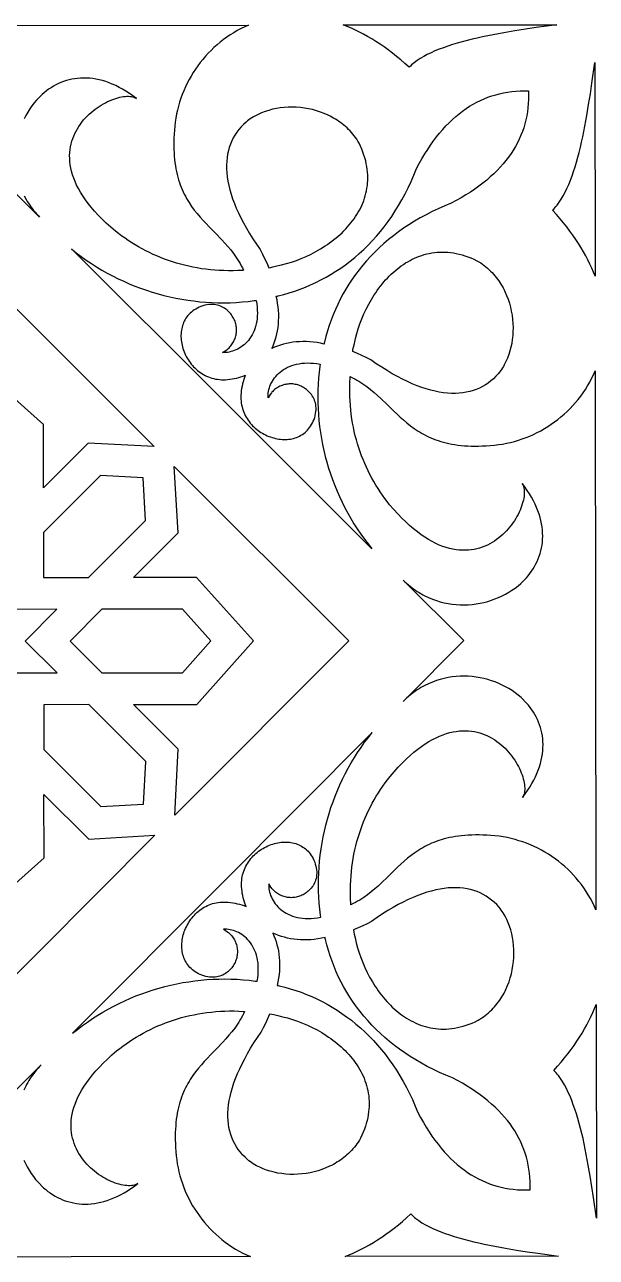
# Model space of a CAD drawing. Extents: x -117 to 117, y -119 to 115.
# Drawn here: x 8.8 to 117.4, y -118.6 to 115.3 of the extents above; entities that cross this region are included whole.
import ezdxf

# ---------------------------------------------------------------- set-up
doc = ezdxf.new("R2010")
doc.units = 0
doc.header["$MEASUREMENT"] = 0
doc.layers.add('LAYER_1', color=18, linetype='CONTINUOUS')

msp = doc.modelspace()

# ---------------------------------------------------------------- linework, layer by layer
at = {"layer": 'LAYER_1'}
for points in [[(-50.9, 115.05), (51.33, 115.2), (50.61, 114.88), (49.89, 114.53), (49.19, 114.16), (48.51, 113.76), (47.84, 113.34), (47.19, 112.91), (46.56, 112.45), (45.94, 111.97), (45.34, 111.47), (44.76, 110.95), (44.2, 110.41), (43.66, 109.85), (43.13, 109.28), (42.62, 108.69), (42.14, 108.09), (41.67, 107.47), (41.23, 106.84), (40.8, 106.19), (40.4, 105.53), (40.02, 104.85), (39.66, 104.17), (39.33, 103.47), (39.01, 102.76), (38.72, 102.05), (38.46, 101.32), (38.22, 100.59), (38, 99.84), (37.81, 99.09), (37.65, 98.34), (37.51, 97.57), (37.39, 96.81), (37.31, 96.03), (37.24, 95.24), (37.19, 94.48), (37.15, 93.73), (37.14, 93.01), (37.14, 92.31), (37.15, 91.63), (37.18, 90.97), (37.22, 90.33), (37.28, 89.71), (37.35, 89.11), (37.43, 88.52), (37.53, 87.96), (37.64, 87.41), (37.76, 86.87), (37.9, 86.36), (38.04, 85.85), (38.2, 85.37), (38.36, 84.89), (38.54, 84.43), (38.73, 83.99), (38.92, 83.55), (39.13, 83.13), (39.34, 82.72), (39.56, 82.32), (39.79, 81.93), (40.02, 81.55), (40.52, 80.81), (41.03, 80.11), (41.57, 79.44), (42.13, 78.79), (42.7, 78.15), (43.28, 77.53), (43.86, 76.92), (45.05, 75.71), (46.24, 74.49), (46.82, 73.86), (47.39, 73.21), (47.94, 72.54), (48.48, 71.84), (48.99, 71.11), (49.24, 70.74), (49.48, 70.35), (49.72, 69.96), (49.95, 69.55), (50.17, 69.13), (50.38, 68.7), (50.18, 68.67), (49.28, 68.63), (48.39, 68.6), (47.51, 68.6), (46.63, 68.62), (45.77, 68.65), (44.91, 68.71), (44.07, 68.78), (43.23, 68.88), (42.4, 68.99), (41.58, 69.13), (40.77, 69.28), (39.97, 69.44), (39.18, 69.63), (38.4, 69.83), (37.62, 70.05), (36.86, 70.29), (36.11, 70.54), (35.37, 70.81), (34.63, 71.1), (33.91, 71.4), (33.2, 71.71), (32.5, 72.05), (31.8, 72.39), (31.12, 72.75), (30.45, 73.12), (29.79, 73.51), (29.14, 73.91), (28.5, 74.33), (27.87, 74.75), (27.26, 75.19), (26.65, 75.64), (26.05, 76.11), (25.15, 76.88), (24.3, 77.65), (23.51, 78.41), (22.78, 79.16), (22.09, 79.91), (21.46, 80.64), (20.88, 81.37), (20.35, 82.08), (19.87, 82.79), (19.43, 83.49), (19.04, 84.17), (18.69, 84.85), (18.39, 85.52), (18.13, 86.18), (17.91, 86.82), (17.73, 87.46), (17.58, 88.08), (17.48, 88.69), (17.4, 89.3), (17.37, 89.89), (17.36, 90.46), (17.39, 91.03), (17.44, 91.58), (17.53, 92.13), (17.64, 92.66), (17.78, 93.17), (17.95, 93.67), (18.14, 94.16), (18.35, 94.64), (18.58, 95.1), (18.83, 95.55), (19.11, 95.99), (19.4, 96.41), (19.7, 96.81), (20.02, 97.2), (20.35, 97.58), (20.7, 97.94), (21.06, 98.29), (21.42, 98.62), (21.8, 98.93), (22.18, 99.23), (22.57, 99.52), (22.96, 99.78), (23.36, 100.03), (23.76, 100.27), (24.16, 100.48), (24.56, 100.68), (24.95, 100.86), (25.35, 101.03), (25.74, 101.18), (26.12, 101.3), (26.5, 101.42), (26.87, 101.51), (27.23, 101.58), (27.58, 101.64), (27.92, 101.67), (28.24, 101.69), (28.55, 101.69), (28.84, 101.67), (29.12, 101.63), (29.38, 101.56), (29.62, 101.48), (29.83, 101.38), (30.03, 101.26), (29.36, 101.76), (28.7, 102.22), (28.04, 102.65), (27.39, 103.04), (26.74, 103.39), (26.1, 103.71), (25.46, 104), (24.83, 104.25), (24.2, 104.48), (23.58, 104.66), (22.97, 104.82), (22.36, 104.95), (21.76, 105.04), (21.16, 105.11), (20.58, 105.15), (20, 105.16), (19.43, 105.14), (18.87, 105.1), (18.32, 105.03), (17.78, 104.93), (17.25, 104.81), (16.73, 104.67), (16.22, 104.5), (15.71, 104.31), (15.22, 104.09), (14.74, 103.86), (14.28, 103.6), (13.82, 103.33), (13.37, 103.03), (12.94, 102.72), (12.52, 102.38), (12.12, 102.03), (11.07, 100.97), (10.61, 100.44), (10.18, 99.88), (9.77, 99.3), (9.39, 98.69), (9.03, 98.07), (8.7, 97.43)], [(8.73, 82.82), (9.12, 82.11), (9.32, 81.76), (9.54, 81.41), (9.77, 81.07), (10.01, 80.73), (10.26, 80.39), (10.52, 80.05), (10.79, 79.72), (11.07, 79.4), (11.36, 79.08), (11.66, 78.76), (0.26, 90.13)], [(8.68, -100.1), (8.98, -100.76), (9.31, -101.41), (9.67, -102.03), (10.06, -102.63), (10.47, -103.22), (10.9, -103.78), (11.36, -104.31), (12.41, -105.37), (12.82, -105.72), (13.24, -106.05), (13.68, -106.36), (14.12, -106.66), (14.58, -106.93), (15.05, -107.19), (15.53, -107.42), (16.02, -107.63), (16.52, -107.82), (17.03, -107.99), (17.56, -108.13), (18.09, -108.25), (18.63, -108.35), (19.18, -108.41), (19.74, -108.46), (20.31, -108.47), (20.89, -108.46), (21.47, -108.42), (22.06, -108.35), (22.66, -108.25), (23.27, -108.12), (23.88, -107.97), (24.5, -107.77), (25.13, -107.55), (25.76, -107.3), (26.4, -107.01), (27.04, -106.69), (27.69, -106.33), (28.34, -105.94), (29, -105.51), (29.66, -105.04), (30.32, -104.54), (30.13, -104.66), (29.91, -104.77), (29.67, -104.85), (29.41, -104.91), (29.14, -104.95), (28.84, -104.98), (28.54, -104.98), (28.21, -104.96), (27.87, -104.93), (27.52, -104.87), (27.16, -104.8), (26.79, -104.71), (26.42, -104.6), (26.03, -104.47), (25.64, -104.32), (25.25, -104.16), (24.85, -103.98), (24.45, -103.78), (24.05, -103.57), (23.65, -103.33), (23.25, -103.08), (22.86, -102.82), (22.47, -102.54), (22.09, -102.24), (21.71, -101.93), (21.34, -101.6), (20.99, -101.25), (20.64, -100.89), (20.3, -100.52), (19.98, -100.12), (19.68, -99.72), (19.39, -99.3), (19.11, -98.87), (18.86, -98.42), (18.63, -97.96), (18.41, -97.48), (18.22, -96.99), (18.06, -96.49), (17.91, -95.97), (17.8, -95.44), (17.71, -94.9), (17.65, -94.35), (17.63, -93.78), (17.63, -93.21), (17.66, -92.62), (17.73, -92.01), (17.84, -91.4), (17.98, -90.78), (18.16, -90.14), (18.38, -89.49), (18.64, -88.84), (18.94, -88.17), (19.29, -87.49), (19.68, -86.8), (20.11, -86.1), (20.59, -85.39), (21.12, -84.68), (21.7, -83.95), (22.33, -83.21), (23.01, -82.47), (23.74, -81.71), (24.53, -80.95), (25.38, -80.18), (26.28, -79.4), (26.87, -78.94), (27.48, -78.48), (28.09, -78.04), (28.72, -77.61), (29.36, -77.2), (30.01, -76.8), (30.67, -76.41), (31.34, -76.03), (32.02, -75.67), (32.71, -75.32), (33.41, -74.99), (34.12, -74.67), (34.84, -74.37), (35.58, -74.08), (36.32, -73.81), (37.07, -73.55), (37.83, -73.31), (38.6, -73.09), (39.38, -72.89), (40.17, -72.7), (40.97, -72.53), (41.78, -72.38), (42.6, -72.24), (43.43, -72.12), (44.27, -72.03), (45.12, -71.95), (45.97, -71.89), (46.84, -71.85), (47.71, -71.83), (48.59, -71.83), (49.48, -71.85), (50.38, -71.9), (50.58, -71.93), (50.37, -72.36), (50.15, -72.78), (49.92, -73.18), (49.69, -73.58), (49.45, -73.97), (49.2, -74.34), (48.69, -75.07), (48.15, -75.77), (47.6, -76.44), (47.03, -77.09), (46.45, -77.72), (45.28, -78.95), (44.09, -80.17), (43.5, -80.78), (42.92, -81.4), (42.36, -82.03), (41.8, -82.69), (41.27, -83.36), (40.75, -84.07), (40.26, -84.8), (40.03, -85.18), (39.8, -85.57), (39.58, -85.97), (39.37, -86.39), (39.17, -86.81), (38.97, -87.24), (38.79, -87.69), (38.61, -88.15), (38.45, -88.62), (38.29, -89.11), (38.15, -89.62), (38.02, -90.13), (37.9, -90.67), (37.79, -91.22), (37.69, -91.78), (37.61, -92.37), (37.54, -92.97), (37.49, -93.59), (37.44, -94.23), (37.42, -94.89), (37.41, -95.57), (37.41, -96.27), (37.43, -96.99), (37.47, -97.74), (37.52, -98.5), (37.59, -99.29), (37.68, -100.07), (37.79, -100.83), (37.93, -101.6), (38.1, -102.35), (38.3, -103.1), (38.51, -103.84), (38.76, -104.58), (39.02, -105.3), (39.31, -106.02), (39.63, -106.73), (39.97, -107.42), (40.33, -108.11), (40.71, -108.78), (41.11, -109.44), (41.54, -110.09), (41.99, -110.72), (42.45, -111.34), (42.94, -111.94), (43.45, -112.53), (43.98, -113.1), (44.52, -113.65), (45.09, -114.19), (45.67, -114.7), (46.27, -115.2), (46.89, -115.68), (47.52, -116.14), (48.17, -116.57), (48.84, -116.99), (49.52, -117.38), (50.22, -117.75), (50.94, -118.1), (51.67, -118.42), (-50.56, -118.57)], [(4.35, -89.66), (11.96, -82.03), (11.65, -82.35), (11.36, -82.67), (11.07, -83), (10.8, -83.33), (10.54, -83.66), (10.29, -84), (10.05, -84.34), (9.82, -84.69), (9.6, -85.04), (9.39, -85.39), (9.19, -85.75), (9.01, -86.11), (8.66, -86.83)]]:
    msp.add_lwpolyline(points, dxfattribs=at)
for points in [[(69.31, 115.23), (109.85, 115.28), (105.93, 114.74), (103.9, 114.44), (101.85, 114.11), (99.79, 113.76), (97.75, 113.38), (96.73, 113.18), (95.73, 112.97), (94.74, 112.75), (93.76, 112.52), (92.8, 112.28), (91.86, 112.03), (90.94, 111.77), (90.04, 111.49), (89.17, 111.21), (88.32, 110.91), (87.5, 110.61), (86.72, 110.29), (85.97, 109.95), (85.25, 109.6), (84.57, 109.24), (83.93, 108.87), (83.33, 108.47), (82.78, 108.07), (82.52, 107.86), (82.28, 107.65), (82.04, 107.43), (81.82, 107.21), (81.02, 107.92), (80.23, 108.61), (79.44, 109.26), (78.65, 109.89), (77.86, 110.49), (77.07, 111.05), (76.28, 111.59), (75.5, 112.1), (74.71, 112.59), (73.93, 113.04), (73.15, 113.47), (72.38, 113.88), (71.61, 114.25), (70.84, 114.6), (70.07, 114.93)], [(117.04, 108.11), (117.1, 67.57), (116.8, 68.34), (116.47, 69.1), (116.12, 69.87), (115.74, 70.64), (115.33, 71.41), (114.9, 72.19), (114.44, 72.97), (113.96, 73.75), (113.44, 74.54), (112.9, 75.32), (112.33, 76.11), (111.73, 76.9), (111.11, 77.69), (110.45, 78.48), (109.76, 79.27), (109.04, 80.06), (109.26, 80.28), (109.48, 80.52), (109.69, 80.77), (109.9, 81.03), (110.31, 81.58), (110.69, 82.18), (111.07, 82.82), (111.43, 83.5), (111.77, 84.22), (112.11, 84.97), (112.43, 85.76), (112.73, 86.58), (113.02, 87.42), (113.31, 88.3), (113.57, 89.2), (113.83, 90.12), (114.08, 91.06), (114.32, 92.02), (114.54, 93), (114.76, 93.99), (114.97, 94.99), (115.17, 96.01), (115.55, 98.05), (115.89, 100.11), (116.21, 102.16), (116.5, 104.19)], [(55.75, 53.84), (55.98, 54.37), (56.19, 54.92), (56.38, 55.48), (56.55, 56.05), (56.7, 56.64), (56.82, 57.23), (56.92, 57.84), (56.99, 58.47), (57.04, 59.1), (57.06, 59.74), (57.05, 60.4), (57.01, 61.06), (56.95, 61.73), (56.85, 62.41), (56.73, 63.1), (56.57, 63.8), (56.72, 63.79), (56.79, 63.8), (56.96, 63.85), (58.01, 64.11), (59.05, 64.41), (60.08, 64.73), (61.1, 65.09), (62.11, 65.49), (63.11, 65.91), (64.1, 66.36), (65.07, 66.85), (66.03, 67.37), (66.98, 67.92), (67.92, 68.5), (68.84, 69.11), (69.74, 69.75), (70.63, 70.43), (71.5, 71.13), (72.35, 71.87), (73.19, 72.64), (74.01, 73.44), (74.81, 74.28), (75.59, 75.14), (76.35, 76.04), (77.09, 76.96), (77.8, 77.92), (78.5, 78.91), (79.17, 79.94), (79.82, 80.99), (80.45, 82.07), (81.05, 83.19), (81.63, 84.34), (82.18, 85.52), (82.71, 86.73), (83.21, 87.97), (83.73, 88.93), (84.25, 89.86), (84.78, 90.75), (85.33, 91.61), (85.88, 92.43), (86.44, 93.22), (87.02, 93.98), (87.6, 94.71), (88.19, 95.4), (88.79, 96.06), (89.41, 96.69), (90.03, 97.29), (90.66, 97.85), (91.3, 98.39), (91.96, 98.89), (92.62, 99.35), (93.29, 99.79), (93.97, 100.2), (94.66, 100.57), (95.36, 100.92), (96.06, 101.23), (96.78, 101.52), (97.51, 101.77), (98.25, 101.99), (98.99, 102.18), (99.75, 102.35), (100.51, 102.48), (101.29, 102.58), (102.07, 102.66), (102.86, 102.7), (103.66, 102.72), (104.47, 102.7), (104.49, 101.89), (104.47, 101.09), (104.43, 100.3), (104.36, 99.52), (104.26, 98.74), (104.13, 97.98), (103.97, 97.22), (103.78, 96.47), (103.56, 95.74), (103.31, 95.01), (103.03, 94.29), (102.72, 93.58), (102.37, 92.88), (102, 92.19), (101.6, 91.51), (101.16, 90.84), (100.69, 90.17), (100.19, 89.52), (99.66, 88.88), (99.1, 88.24), (98.51, 87.62), (97.88, 87), (97.22, 86.4), (96.53, 85.8), (95.8, 85.22), (95.05, 84.64), (94.26, 84.08), (93.43, 83.52), (92.58, 82.98), (91.69, 82.44), (90.76, 81.91), (89.8, 81.4), (88.56, 80.9), (87.35, 80.36), (86.17, 79.81), (85.03, 79.23), (83.91, 78.62), (82.83, 77.99), (81.78, 77.34), (80.76, 76.66), (79.77, 75.96), (78.81, 75.24), (77.89, 74.5), (76.99, 73.74), (76.13, 72.95), (75.3, 72.15), (74.5, 71.33), (73.74, 70.49), (73, 69.64), (72.3, 68.76), (71.62, 67.87), (70.98, 66.97), (70.37, 66.05), (69.79, 65.11), (69.25, 64.16), (68.73, 63.2), (68.25, 62.22), (67.8, 61.23), (67.38, 60.23), (66.99, 59.22), (66.63, 58.2), (66.31, 57.17), (66.01, 56.12), (65.75, 55.07), (65.71, 54.9), (65.7, 54.83), (65.71, 54.69), (65.01, 54.84), (64.32, 54.97), (63.64, 55.06), (62.97, 55.12), (62.3, 55.16), (61.65, 55.16), (61.01, 55.14), (60.37, 55.09), (59.75, 55.02), (59.14, 54.92), (58.54, 54.79), (57.96, 54.65), (57.39, 54.48), (56.83, 54.28), (56.28, 54.07)], [(55.15, 69.18), (55.55, 69.23), (55.93, 69.31), (56.67, 69.5), (57.6, 69.7), (58.53, 69.95), (59.47, 70.24), (60.41, 70.56), (61.34, 70.93), (62.28, 71.33), (63.2, 71.77), (64.11, 72.24), (65, 72.75), (65.87, 73.3), (66.29, 73.59), (66.71, 73.88), (67.12, 74.19), (67.53, 74.5), (67.93, 74.82), (68.32, 75.14), (68.7, 75.48), (69.07, 75.82), (69.43, 76.18), (69.78, 76.54), (70.12, 76.9), (70.45, 77.28), (70.76, 77.66), (71.07, 78.05), (71.36, 78.45), (71.64, 78.86), (71.91, 79.27), (72.16, 79.69), (72.39, 80.11), (72.62, 80.55), (72.82, 80.99), (73.02, 81.44), (73.19, 81.89), (73.35, 82.35), (73.49, 82.82), (73.62, 83.29), (73.72, 83.77), (73.81, 84.26), (73.88, 84.75), (73.93, 85.25), (73.95, 85.75), (73.96, 86.26), (73.95, 86.78), (73.92, 87.3), (73.86, 87.83), (73.78, 88.36), (73.68, 88.9), (73.56, 89.45), (73.41, 90), (73.24, 90.55), (73.05, 91.11), (72.83, 91.68), (72.58, 92.25), (72.31, 92.82), (72.09, 93.18), (71.86, 93.53), (71.63, 93.87), (71.38, 94.2), (71.13, 94.52), (70.87, 94.83), (70.59, 95.12), (70.31, 95.41), (70.03, 95.69), (69.73, 95.96), (69.43, 96.22), (69.12, 96.47), (68.8, 96.71), (68.48, 96.94), (68.15, 97.16), (67.82, 97.37), (67.48, 97.57), (67.14, 97.76), (66.79, 97.94), (66.43, 98.12), (65.71, 98.43), (64.98, 98.71), (64.23, 98.95), (63.47, 99.16), (62.7, 99.32), (61.93, 99.45), (61.16, 99.55), (60.39, 99.61), (59.62, 99.63), (58.85, 99.61), (58.09, 99.57), (57.34, 99.48), (56.6, 99.37), (55.87, 99.22), (55.16, 99.03), (54.47, 98.81), (53.8, 98.56), (53.16, 98.27), (52.54, 97.95), (52.24, 97.78), (51.94, 97.6), (51.66, 97.42), (51.38, 97.22), (51.11, 97.02), (50.85, 96.8), (50.36, 96.35), (49.91, 95.88), (49.49, 95.39), (49.1, 94.88), (48.74, 94.35), (48.42, 93.79), (48.13, 93.22), (47.88, 92.63), (47.67, 92.01), (47.49, 91.38), (47.34, 90.73), (47.24, 90.05), (47.17, 89.36), (47.14, 88.65), (47.14, 87.92), (47.19, 87.17), (47.27, 86.4), (47.4, 85.61), (47.56, 84.8), (47.77, 83.97), (48.01, 83.13), (48.3, 82.26), (48.63, 81.38), (49, 80.48), (49.41, 79.56), (49.87, 78.62), (50.36, 77.66), (50.91, 76.69), (51.5, 75.69), (52.13, 74.68), (52.81, 73.65), (53.53, 72.6), (53.97, 71.76), (54.38, 70.92), (54.78, 70.07)], [(46.23, 44.29), (17.71, 72.73), (18.62, 72), (19.56, 71.29), (20.52, 70.62), (21.49, 69.96), (22.47, 69.34), (23.47, 68.74), (24.49, 68.16), (25.52, 67.61), (26.56, 67.09), (27.62, 66.6), (28.68, 66.14), (29.76, 65.7), (30.84, 65.29), (31.94, 64.9), (33.04, 64.55), (34.15, 64.22), (35.27, 63.92), (36.39, 63.65), (37.52, 63.41), (38.66, 63.2), (39.8, 63.01), (40.94, 62.86), (42.08, 62.73), (43.23, 62.63), (44.37, 62.57), (45.52, 62.53), (46.67, 62.52), (47.81, 62.54), (48.96, 62.59), (50.1, 62.68), (51.23, 62.79), (52.37, 62.93), (52.76, 62.97), (52.87, 62.34), (52.94, 61.73), (52.98, 61.14), (53, 60.58), (52.98, 60.03), (52.94, 59.51), (52.87, 59), (52.77, 58.52), (52.66, 58.05), (52.52, 57.61), (52.36, 57.19), (52.18, 56.79), (51.98, 56.41), (51.76, 56.05), (51.53, 55.71), (51.29, 55.39), (51.03, 55.1), (50.75, 54.82), (50.47, 54.56), (50.18, 54.33), (49.88, 54.11), (49.57, 53.92), (49.26, 53.74), (48.94, 53.59), (48.62, 53.45), (48.3, 53.34), (47.98, 53.25), (47.65, 53.18), (47.33, 53.12), (47.02, 53.09), (46.7, 53.08), (46.4, 53.09), (46.72, 53.28), (47.03, 53.48), (47.34, 53.71), (47.63, 53.97), (47.8, 54.15), (47.96, 54.33), (48.11, 54.53), (48.24, 54.72), (48.37, 54.92), (48.49, 55.13), (48.59, 55.34), (48.68, 55.56), (48.77, 55.77), (48.84, 55.99), (48.9, 56.22), (48.95, 56.44), (48.99, 56.67), (49.02, 56.9), (49.03, 57.13), (49.04, 57.36), (49.03, 57.59), (49.02, 57.82), (48.99, 58.05), (48.95, 58.27), (48.9, 58.5), (48.84, 58.73), (48.77, 58.95), (48.69, 59.17), (48.59, 59.38), (48.49, 59.59), (48.37, 59.8), (48.24, 60.01), (48.1, 60.21), (47.95, 60.4), (47.79, 60.59), (47.62, 60.77), (47.42, 60.97), (47.21, 61.16), (46.99, 61.33), (46.76, 61.49), (46.51, 61.64), (46.25, 61.77), (45.98, 61.89), (45.7, 61.99), (45.4, 62.07), (45.09, 62.13), (44.78, 62.17), (44.45, 62.19), (44.11, 62.19), (43.76, 62.17), (43.4, 62.12), (43.03, 62.05), (42.65, 61.93), (42.29, 61.81), (41.94, 61.66), (41.62, 61.51), (41.31, 61.34), (41.01, 61.16), (40.74, 60.97), (40.48, 60.76), (40.24, 60.55), (40.01, 60.32), (39.8, 60.08), (39.61, 59.84), (39.43, 59.58), (39.27, 59.32), (39.13, 59.05), (39, 58.78), (38.88, 58.49), (38.78, 58.2), (38.7, 57.91), (38.63, 57.61), (38.57, 57.31), (38.53, 57), (38.5, 56.69), (38.49, 56.37), (38.49, 56.06), (38.51, 55.74), (38.53, 55.42), (38.58, 55.1), (38.63, 54.79), (38.7, 54.47), (38.78, 54.15), (38.87, 53.84), (38.97, 53.52), (39.09, 53.21), (39.22, 52.91), (39.36, 52.61), (39.51, 52.31), (39.68, 52.01), (39.85, 51.73), (40.04, 51.45), (40.23, 51.17), (40.44, 50.9), (40.66, 50.64), (40.89, 50.39), (41.13, 50.15), (41.37, 49.92), (41.63, 49.69), (41.9, 49.48), (42.18, 49.28), (42.46, 49.09), (42.76, 48.91), (43.06, 48.75), (43.37, 48.6), (43.7, 48.46), (44.03, 48.34), (44.36, 48.23), (44.71, 48.13), (45.06, 48.06), (45.42, 48), (45.79, 47.95), (46.17, 47.93), (46.55, 47.92), (46.94, 47.93), (47.33, 47.96), (47.77, 48.01), (48.2, 48.07), (48.62, 48.15), (49.05, 48.24), (49.47, 48.35), (49.88, 48.47), (50.29, 48.61), (50.69, 48.76), (50.54, 48.36), (50.4, 47.95), (50.28, 47.54), (50.17, 47.12), (50.08, 46.7), (50.01, 46.27), (49.94, 45.84), (49.9, 45.41), (49.87, 45.01), (49.86, 44.62), (49.87, 44.24), (49.89, 43.86), (49.94, 43.5), (50, 43.13), (50.08, 42.78), (50.17, 42.44), (50.28, 42.1), (50.4, 41.77), (50.54, 41.45), (50.7, 41.14), (50.86, 40.83), (51.04, 40.54), (51.23, 40.25), (51.43, 39.98), (51.65, 39.71), (51.87, 39.45), (52.1, 39.2), (52.35, 38.97), (52.6, 38.74), (52.86, 38.52), (53.13, 38.31), (53.4, 38.12), (53.68, 37.93), (53.97, 37.76), (54.26, 37.6), (54.56, 37.45), (54.87, 37.31), (55.17, 37.18), (55.48, 37.06), (55.8, 36.96), (56.11, 36.87), (56.43, 36.79), (56.75, 36.72), (57.07, 36.67), (57.38, 36.63), (57.7, 36.6), (58.02, 36.59), (58.33, 36.59), (58.65, 36.6), (58.96, 36.63), (59.27, 36.67), (59.57, 36.73), (59.87, 36.8), (60.16, 36.88), (60.45, 36.98), (60.74, 37.1), (61.01, 37.23), (61.28, 37.38), (61.54, 37.54), (61.8, 37.71), (62.04, 37.91), (62.28, 38.12), (62.5, 38.34), (62.72, 38.59), (62.92, 38.85), (63.11, 39.12), (63.29, 39.42), (63.46, 39.73), (63.61, 40.05), (63.76, 40.4), (63.88, 40.76), (63.99, 41.14), (64.06, 41.51), (64.11, 41.87), (64.13, 42.22), (64.13, 42.56), (64.11, 42.89), (64.07, 43.21), (64.01, 43.51), (63.93, 43.81), (63.83, 44.09), (63.71, 44.36), (63.58, 44.62), (63.43, 44.87), (63.27, 45.1), (63.09, 45.32), (62.9, 45.53), (62.7, 45.72), (62.52, 45.9), (62.33, 46.06), (62.14, 46.21), (61.94, 46.35), (61.74, 46.47), (61.53, 46.59), (61.31, 46.7), (61.1, 46.79), (60.88, 46.87), (60.66, 46.94), (60.43, 47), (60.2, 47.05), (59.98, 47.09), (59.75, 47.12), (59.52, 47.13), (59.29, 47.14), (59.06, 47.13), (58.83, 47.11), (58.6, 47.09), (58.37, 47.05), (58.15, 47), (57.93, 46.93), (57.7, 46.86), (57.49, 46.78), (57.27, 46.68), (57.06, 46.58), (56.86, 46.46), (56.66, 46.34), (56.46, 46.2), (56.27, 46.05), (56.09, 45.89), (55.91, 45.72), (55.77, 45.58), (55.65, 45.43), (55.42, 45.12), (55.22, 44.8), (55.03, 44.48), (55.02, 44.79), (55.03, 45.1), (55.06, 45.42), (55.11, 45.74), (55.18, 46.06), (55.27, 46.39), (55.39, 46.71), (55.52, 47.03), (55.67, 47.35), (55.84, 47.66), (56.04, 47.97), (56.25, 48.27), (56.49, 48.56), (56.74, 48.85), (57.02, 49.12), (57.32, 49.38), (57.63, 49.63), (57.97, 49.86), (58.33, 50.08), (58.71, 50.28), (59.11, 50.46), (59.53, 50.62), (59.97, 50.76), (60.44, 50.88), (60.92, 50.97), (61.42, 51.04), (61.95, 51.09), (62.49, 51.11), (63.06, 51.09), (63.65, 51.05), (64.26, 50.98), (64.89, 50.88), (64.86, 50.48), (64.71, 49.35), (64.6, 48.21), (64.53, 47.07), (64.48, 45.93), (64.46, 44.78), (64.47, 43.63), (64.51, 42.49), (64.58, 41.34), (64.68, 40.2), (64.81, 39.05), (64.97, 37.91), (65.16, 36.77), (65.37, 35.64), (65.62, 34.51), (65.89, 33.39), (66.19, 32.27), (66.53, 31.16), (66.88, 30.06), (67.27, 28.97), (67.68, 27.88), (68.12, 26.81), (68.59, 25.74), (69.09, 24.69), (69.61, 23.65), (70.16, 22.62), (70.74, 21.61), (71.34, 20.61), (71.97, 19.62), (72.63, 18.65), (73.31, 17.7), (74.02, 16.77), (74.75, 15.85)], [(71.09, 53.28), (71.14, 53.68), (71.22, 54.07), (71.41, 54.81), (71.61, 55.73), (71.85, 56.67), (72.14, 57.61), (72.46, 58.55), (72.82, 59.48), (73.22, 60.42), (73.66, 61.34), (74.13, 62.25), (74.64, 63.14), (75.18, 64.01), (75.47, 64.44), (75.76, 64.86), (76.06, 65.27), (76.37, 65.68), (76.69, 66.08), (77.02, 66.47), (77.35, 66.85), (77.7, 67.22), (78.05, 67.58), (78.41, 67.93), (78.77, 68.27), (79.15, 68.6), (79.53, 68.92), (79.92, 69.23), (80.32, 69.52), (80.72, 69.8), (81.13, 70.07), (81.55, 70.32), (81.98, 70.56), (82.41, 70.78), (82.85, 70.99), (83.3, 71.18), (83.75, 71.36), (84.21, 71.52), (84.68, 71.66), (85.15, 71.79), (85.63, 71.9), (86.12, 71.99), (86.61, 72.06), (87.11, 72.11), (87.61, 72.14), (88.12, 72.15), (88.64, 72.13), (89.16, 72.1), (89.69, 72.05), (90.22, 71.97), (90.76, 71.87), (91.31, 71.75), (91.86, 71.61), (92.41, 71.44), (92.97, 71.24), (93.54, 71.02), (94.11, 70.78), (94.69, 70.51), (95.05, 70.29), (95.39, 70.07), (95.73, 69.83), (96.06, 69.59), (96.38, 69.33), (96.69, 69.07), (96.99, 68.8), (97.28, 68.52), (97.56, 68.24), (97.83, 67.94), (98.09, 67.64), (98.34, 67.33), (98.58, 67.02), (98.81, 66.69), (99.03, 66.37), (99.25, 66.03), (99.45, 65.69), (99.64, 65.35), (99.82, 65), (100, 64.65), (100.31, 63.93), (100.6, 63.19), (100.84, 62.45), (101.04, 61.69), (101.21, 60.92), (101.35, 60.15), (101.44, 59.38), (101.5, 58.61), (101.53, 57.84), (101.52, 57.07), (101.47, 56.31), (101.39, 55.56), (101.28, 54.82), (101.13, 54.09), (100.94, 53.38), (100.73, 52.69), (100.48, 52.02), (100.19, 51.37), (99.88, 50.75), (99.71, 50.45), (99.53, 50.16), (99.34, 49.87), (99.14, 49.6), (98.94, 49.33), (98.73, 49.07), (98.28, 48.58), (97.81, 48.12), (97.32, 47.7), (96.81, 47.3), (96.28, 46.95), (95.73, 46.63), (95.15, 46.34), (94.56, 46.08), (93.95, 45.87), (93.32, 45.68), (92.66, 45.54), (91.99, 45.43), (91.3, 45.36), (90.59, 45.33), (89.85, 45.33), (89.1, 45.37), (88.33, 45.46), (87.54, 45.58), (86.73, 45.74), (85.91, 45.94), (85.06, 46.18), (84.19, 46.47), (83.31, 46.79), (82.41, 47.16), (81.48, 47.57), (80.54, 48.03), (79.59, 48.52), (78.61, 49.06), (77.61, 49.65), (76.6, 50.28), (75.57, 50.95), (74.52, 51.67), (73.68, 52.11), (72.84, 52.52), (71.98, 52.91)], [(33.41, 35.23), (20.86, 35.92), (12.4, 27.43), (12.38, 39.42), (0.31, 50.17), (-11.73, 39.38), (-11.71, 27.4), (-20.19, 35.86), (-32.74, 35.13), (0.28, 68.26)], [(117.12, 49.6), (117.27, -52.63), (116.95, -51.9), (116.6, -51.19), (116.23, -50.49), (115.83, -49.81), (115.41, -49.14), (114.98, -48.49), (114.52, -47.86), (114.04, -47.24), (113.54, -46.64), (113.02, -46.06), (112.48, -45.5), (111.92, -44.95), (111.35, -44.43), (110.76, -43.92), (110.16, -43.44), (109.54, -42.97), (108.91, -42.53), (108.26, -42.1), (107.6, -41.7), (106.92, -41.32), (106.24, -40.96), (105.54, -40.63), (104.83, -40.31), (104.12, -40.02), (103.39, -39.76), (102.66, -39.52), (101.91, -39.3), (101.16, -39.11), (100.41, -38.94), (99.64, -38.8), (98.88, -38.69), (98.1, -38.6), (97.31, -38.54), (96.55, -38.49), (95.8, -38.45), (95.08, -38.44), (94.38, -38.43), (93.7, -38.45), (93.04, -38.48), (92.4, -38.52), (91.78, -38.58), (91.18, -38.65), (90.59, -38.73), (90.03, -38.83), (89.48, -38.94), (88.94, -39.06), (88.43, -39.19), (87.92, -39.34), (87.44, -39.5), (86.96, -39.66), (86.5, -39.84), (86.06, -40.02), (85.62, -40.22), (85.2, -40.42), (84.79, -40.64), (84.39, -40.86), (84, -41.09), (83.62, -41.32), (82.89, -41.82), (82.18, -42.33), (81.51, -42.87), (80.86, -43.42), (80.22, -43.99), (79.6, -44.57), (78.99, -45.16), (77.78, -46.35), (76.56, -47.53), (75.93, -48.12), (75.28, -48.68), (74.61, -49.24), (73.91, -49.78), (73.18, -50.29), (72.81, -50.54), (72.42, -50.78), (72.02, -51.02), (71.62, -51.25), (71.2, -51.47), (70.77, -51.68), (70.74, -51.48), (70.7, -50.58), (70.67, -49.69), (70.67, -48.81), (70.68, -47.93), (70.72, -47.07), (70.78, -46.21), (70.85, -45.36), (70.95, -44.53), (71.06, -43.7), (71.19, -42.88), (71.34, -42.07), (71.51, -41.27), (71.7, -40.48), (71.9, -39.69), (72.12, -38.92), (72.36, -38.16), (72.61, -37.41), (72.88, -36.66), (73.17, -35.93), (73.47, -35.21), (73.78, -34.5), (74.11, -33.79), (74.46, -33.1), (74.82, -32.42), (75.19, -31.75), (75.58, -31.09), (75.98, -30.44), (76.4, -29.8), (76.82, -29.17), (77.26, -28.55), (77.71, -27.95), (78.18, -27.35), (78.95, -26.45), (79.72, -25.6), (80.48, -24.81), (81.23, -24.08), (81.98, -23.39), (82.71, -22.76), (83.44, -22.18), (84.15, -21.65), (84.86, -21.17), (85.56, -20.73), (86.24, -20.34), (86.92, -19.99), (87.59, -19.69), (88.25, -19.43), (88.89, -19.21), (89.53, -19.03), (90.15, -18.88), (90.76, -18.78), (91.37, -18.7), (91.96, -18.67), (92.53, -18.66), (93.1, -18.69), (93.65, -18.74), (94.2, -18.83), (94.73, -18.94), (95.24, -19.08), (95.74, -19.25), (96.23, -19.44), (96.71, -19.65), (97.17, -19.88), (97.62, -20.13), (98.06, -20.41), (98.48, -20.69), (98.88, -21), (99.27, -21.32), (99.65, -21.65), (100.01, -22), (100.36, -22.36), (100.69, -22.72), (101, -23.1), (101.3, -23.48), (101.58, -23.87), (101.85, -24.26), (102.1, -24.66), (102.33, -25.06), (102.55, -25.46), (102.75, -25.86), (102.93, -26.25), (103.1, -26.65), (103.24, -27.04), (103.37, -27.42), (103.48, -27.8), (103.58, -28.17), (103.65, -28.53), (103.71, -28.88), (103.74, -29.21), (103.76, -29.54), (103.76, -29.85), (103.74, -30.14), (103.69, -30.42), (103.63, -30.68), (103.55, -30.91), (103.45, -31.13), (103.33, -31.33), (103.83, -30.66), (104.29, -30), (104.72, -29.34), (105.11, -28.69), (105.46, -28.04), (105.78, -27.4), (106.07, -26.76), (106.32, -26.13), (106.54, -25.5), (106.73, -24.88), (106.89, -24.26), (107.02, -23.66), (107.11, -23.06), (107.18, -22.46), (107.22, -21.88), (107.23, -21.3), (107.21, -20.73), (107.17, -20.17), (107.1, -19.62), (107, -19.08), (106.88, -18.55), (106.74, -18.03), (106.57, -17.52), (106.38, -17.01), (106.17, -16.52), (105.93, -16.04), (105.67, -15.57), (105.4, -15.12), (105.1, -14.67), (104.79, -14.24), (104.45, -13.82), (104.1, -13.41), (103.05, -12.36), (102.51, -11.91), (101.95, -11.47), (101.36, -11.06), (100.75, -10.68), (100.12, -10.32), (99.48, -9.99), (98.81, -9.69), (98.13, -9.41), (97.44, -9.17), (96.73, -8.95), (96.01, -8.77), (95.28, -8.61), (94.54, -8.49), (93.79, -8.4), (93.04, -8.34), (92.28, -8.32), (91.52, -8.33), (90.76, -8.38), (90, -8.46), (89.24, -8.58), (88.48, -8.74), (87.73, -8.93), (86.98, -9.16), (86.23, -9.43), (85.5, -9.75), (84.77, -10.1), (84.41, -10.29), (84.06, -10.49), (83.71, -10.7), (83.36, -10.92), (83.01, -11.16), (82.67, -11.4), (82.33, -11.66), (82, -11.92), (81.66, -12.2), (81.34, -12.49), (81.02, -12.78), (80.7, -13.09), (92.2, -1.55), (80.7, 9.92), (81.02, 9.61), (81.34, 9.32), (81.66, 9.03), (82, 8.76), (82.33, 8.49), (82.67, 8.24), (83.01, 8), (83.36, 7.77), (83.71, 7.55), (84.06, 7.34), (84.42, 7.14), (84.78, 6.95), (85.5, 6.61), (86.24, 6.3), (86.98, 6.03), (87.73, 5.8), (88.48, 5.61), (89.24, 5.46), (90, 5.35), (90.76, 5.27), (91.52, 5.22), (92.28, 5.22), (93.04, 5.24), (93.79, 5.3), (94.53, 5.39), (95.27, 5.52), (96, 5.67), (96.72, 5.86), (97.42, 6.08), (98.11, 6.33), (98.79, 6.6), (99.46, 6.91), (100.1, 7.24), (100.73, 7.6), (101.33, 7.98), (101.92, 8.39), (102.48, 8.83), (103.01, 9.29), (104.07, 10.34), (104.42, 10.75), (104.75, 11.17), (105.06, 11.6), (105.36, 12.05), (105.63, 12.51), (105.89, 12.98), (106.12, 13.46), (106.33, 13.95), (106.52, 14.45), (106.69, 14.96), (106.83, 15.49), (106.95, 16.02), (107.05, 16.56), (107.12, 17.11), (107.16, 17.67), (107.17, 18.24), (107.16, 18.82), (107.12, 19.4), (107.05, 19.99), (106.95, 20.59), (106.83, 21.2), (106.67, 21.81), (106.48, 22.43), (106.25, 23.06), (106, 23.69), (105.71, 24.33), (105.39, 24.97), (105.03, 25.62), (104.64, 26.27), (104.21, 26.93), (103.75, 27.59), (103.24, 28.25), (103.37, 28.06), (103.47, 27.84), (103.55, 27.6), (103.61, 27.35), (103.66, 27.07), (103.68, 26.78), (103.68, 26.47), (103.66, 26.14), (103.63, 25.8), (103.57, 25.46), (103.5, 25.1), (103.41, 24.73), (103.3, 24.35), (103.17, 23.96), (103.03, 23.57), (102.86, 23.18), (102.68, 22.78), (102.48, 22.38), (102.27, 21.98), (102.04, 21.58), (101.79, 21.18), (101.52, 20.79), (101.24, 20.4), (100.94, 20.02), (100.63, 19.64), (100.3, 19.27), (99.95, 18.92), (99.59, 18.57), (99.22, 18.23), (98.83, 17.91), (98.42, 17.61), (98, 17.32), (97.57, 17.04), (97.12, 16.79), (96.66, 16.56), (96.18, 16.34), (95.69, 16.15), (95.19, 15.99), (94.68, 15.85), (94.15, 15.73), (93.61, 15.64), (93.05, 15.58), (92.49, 15.56), (91.91, 15.56), (91.32, 15.6), (90.72, 15.67), (90.1, 15.77), (89.48, 15.91), (88.84, 16.09), (88.19, 16.31), (87.54, 16.57), (86.87, 16.87), (86.19, 17.22), (85.5, 17.61), (84.8, 18.04), (84.1, 18.52), (83.38, 19.05), (82.65, 19.63), (81.91, 20.26), (81.17, 20.94), (80.42, 21.67), (79.65, 22.46), (78.88, 23.31), (78.1, 24.21), (77.64, 24.8), (77.18, 25.41), (76.74, 26.02), (76.31, 26.65), (75.9, 27.29), (75.5, 27.94), (75.11, 28.6), (74.73, 29.27), (74.37, 29.95), (74.02, 30.64), (73.69, 31.34), (73.37, 32.05), (73.07, 32.77), (72.78, 33.5), (72.51, 34.25), (72.26, 35), (72.02, 35.76), (71.79, 36.53), (71.59, 37.31), (71.4, 38.1), (71.23, 38.9), (71.08, 39.71), (70.94, 40.53), (70.83, 41.36), (70.73, 42.2), (70.65, 43.05), (70.59, 43.9), (70.55, 44.77), (70.53, 45.64), (70.53, 46.52), (70.55, 47.41), (70.6, 48.31), (70.63, 48.51), (71.06, 48.3), (71.48, 48.08), (71.88, 47.85), (72.28, 47.62), (72.67, 47.38), (73.04, 47.13), (73.77, 46.62), (74.47, 46.08), (75.14, 45.53), (75.79, 44.96), (76.42, 44.38), (77.65, 43.21), (78.87, 42.02), (79.48, 41.43), (80.1, 40.85), (80.74, 40.29), (81.39, 39.73), (82.07, 39.2), (82.77, 38.68), (83.5, 38.19), (83.89, 37.96), (84.28, 37.73), (84.68, 37.51), (85.09, 37.3), (85.51, 37.1), (85.95, 36.9), (86.39, 36.72), (86.85, 36.54), (87.33, 36.38), (87.82, 36.22), (88.32, 36.08), (88.84, 35.95), (89.37, 35.83), (89.92, 35.72), (90.49, 35.62), (91.07, 35.54), (91.67, 35.47), (92.29, 35.41), (92.93, 35.37), (93.59, 35.35), (94.27, 35.33), (94.97, 35.34), (95.7, 35.36), (96.44, 35.39), (97.21, 35.45), (98, 35.52), (98.77, 35.61), (99.54, 35.72), (100.3, 35.86), (101.06, 36.03), (101.81, 36.22), (102.55, 36.44), (103.28, 36.69), (104.01, 36.95), (104.72, 37.24), (105.43, 37.56), (106.13, 37.9), (106.81, 38.26), (107.48, 38.64), (108.14, 39.04), (108.79, 39.47), (109.42, 39.92), (110.04, 40.38), (110.64, 40.87), (111.23, 41.38), (111.8, 41.9), (112.35, 42.45), (112.89, 43.02), (113.41, 43.6), (113.9, 44.2), (114.38, 44.82), (114.84, 45.45), (115.28, 46.1), (115.69, 46.77), (116.09, 47.45), (116.46, 48.15), (116.8, 48.87)], [(37.3, -34.71), (37.99, -22.16), (29.5, -13.7), (41.49, -13.68), (52.24, -1.61), (41.45, 10.43), (29.47, 10.41), (37.93, 18.9), (37.2, 31.44), (70.33, -1.59)], [(20.95, 10.4), (31.76, 21.24), (31.3, 29.31), (23.22, 29.76), (12.41, 18.92), (12.42, 10.39)], [(-5.63, -16.25), (0.4, -10.21), (6.44, -16.24), (6.43, -7.71), (14.96, -7.7), (8.91, -1.67), (14.94, 4.37), (6.41, 4.36), (6.4, 12.89), (0.37, 6.84), (-5.67, 12.87), (-5.65, 4.34), (-14.18, 4.33), (-8.14, -1.7), (-14.17, -7.74), (-5.64, -7.72)], [(23.47, -7.68), (38.78, -7.66), (44.16, -1.62), (38.76, 4.4), (23.46, 4.38), (17.43, -1.66)], [(12.47, -22.25), (23.31, -33.06), (31.38, -32.59), (31.83, -24.52), (20.99, -13.71), (12.46, -13.72)], [(46.36, -47.53), (17.92, -76.05), (18.84, -75.32), (19.77, -74.61), (20.72, -73.93), (21.69, -73.27), (22.68, -72.64), (23.68, -72.04), (24.69, -71.46), (25.72, -70.91), (26.76, -70.39), (27.81, -69.89), (28.88, -69.42), (29.95, -68.98), (31.04, -68.57), (32.13, -68.18), (33.23, -67.82), (34.34, -67.49), (35.46, -67.19), (36.58, -66.92), (37.71, -66.67), (38.85, -66.45), (39.98, -66.27), (41.12, -66.11), (42.27, -65.98), (43.41, -65.88), (44.56, -65.81), (45.71, -65.77), (46.85, -65.75), (48, -65.77), (49.14, -65.82), (50.28, -65.9), (51.42, -66.01), (52.55, -66.15), (52.95, -66.19), (53.06, -65.56), (53.13, -64.95), (53.17, -64.36), (53.18, -63.79), (53.16, -63.25), (53.12, -62.72), (53.05, -62.22), (52.95, -61.73), (52.83, -61.27), (52.69, -60.83), (52.53, -60.41), (52.35, -60.01), (52.15, -59.63), (51.93, -59.27), (51.7, -58.93), (51.45, -58.61), (51.19, -58.32), (50.92, -58.04), (50.64, -57.78), (50.34, -57.55), (50.04, -57.33), (49.73, -57.14), (49.42, -56.97), (49.1, -56.81), (48.78, -56.68), (48.46, -56.57), (48.14, -56.48), (47.81, -56.41), (47.49, -56.36), (47.17, -56.33), (46.86, -56.32), (46.55, -56.33), (46.87, -56.51), (47.19, -56.72), (47.5, -56.95), (47.79, -57.2), (47.96, -57.38), (48.12, -57.57), (48.27, -57.76), (48.41, -57.96), (48.53, -58.16), (48.65, -58.36), (48.76, -58.57), (48.85, -58.79), (48.93, -59), (49.01, -59.22), (49.07, -59.45), (49.12, -59.67), (49.16, -59.9), (49.18, -60.13), (49.2, -60.36), (49.21, -60.59), (49.2, -60.82), (49.19, -61.05), (49.16, -61.28), (49.12, -61.5), (49.07, -61.73), (49.01, -61.96), (48.94, -62.18), (48.86, -62.4), (48.76, -62.61), (48.66, -62.82), (48.54, -63.03), (48.41, -63.24), (48.28, -63.44), (48.13, -63.63), (47.96, -63.82), (47.79, -64), (47.6, -64.2), (47.39, -64.39), (47.17, -64.56), (46.94, -64.73), (46.69, -64.87), (46.43, -65.01), (46.16, -65.12), (45.88, -65.22), (45.58, -65.3), (45.28, -65.37), (44.96, -65.41), (44.63, -65.43), (44.29, -65.43), (43.94, -65.41), (43.58, -65.36), (43.22, -65.29), (42.84, -65.18), (42.47, -65.05), (42.13, -64.91), (41.8, -64.76), (41.49, -64.59), (41.2, -64.41), (40.92, -64.22), (40.66, -64.01), (40.42, -63.8), (40.19, -63.57), (39.98, -63.34), (39.79, -63.09), (39.61, -62.84), (39.45, -62.58), (39.3, -62.31), (39.17, -62.03), (39.06, -61.75), (38.96, -61.46), (38.87, -61.17), (38.8, -60.87), (38.74, -60.56), (38.7, -60.26), (38.67, -59.95), (38.66, -59.63), (38.66, -59.32), (38.67, -59), (38.7, -58.68), (38.74, -58.36), (38.79, -58.04), (38.86, -57.73), (38.94, -57.41), (39.03, -57.09), (39.13, -56.78), (39.25, -56.47), (39.38, -56.16), (39.52, -55.86), (39.67, -55.56), (39.83, -55.27), (40.01, -54.98), (40.19, -54.7), (40.39, -54.42), (40.59, -54.16), (40.81, -53.9), (41.04, -53.64), (41.28, -53.4), (41.52, -53.17), (41.78, -52.94), (42.05, -52.73), (42.32, -52.53), (42.61, -52.34), (42.9, -52.16), (43.21, -51.99), (43.52, -51.84), (43.84, -51.7), (44.17, -51.58), (44.51, -51.47), (44.85, -51.38), (45.2, -51.3), (45.56, -51.24), (45.93, -51.19), (46.31, -51.17), (46.69, -51.16), (47.08, -51.17), (47.48, -51.2), (47.91, -51.25), (48.34, -51.31), (48.77, -51.38), (49.19, -51.48), (49.61, -51.58), (50.03, -51.7), (50.44, -51.84), (50.84, -51.99), (50.68, -51.59), (50.55, -51.18), (50.42, -50.77), (50.31, -50.35), (50.22, -49.92), (50.14, -49.5), (50.08, -49.07), (50.03, -48.63), (50, -48.24), (49.99, -47.85), (50, -47.46), (50.02, -47.09), (50.07, -46.72), (50.13, -46.36), (50.2, -46.01), (50.3, -45.66), (50.41, -45.32), (50.53, -44.99), (50.67, -44.67), (50.82, -44.36), (50.98, -44.06), (51.16, -43.76), (51.35, -43.47), (51.55, -43.2), (51.76, -42.93), (51.99, -42.67), (52.22, -42.42), (52.46, -42.19), (52.71, -41.96), (52.97, -41.74), (53.24, -41.53), (53.52, -41.34), (53.8, -41.15), (54.08, -40.98), (54.38, -40.81), (54.67, -40.66), (54.98, -40.52), (55.28, -40.39), (55.59, -40.27), (55.91, -40.17), (56.22, -40.08), (56.54, -40), (56.86, -39.93), (57.17, -39.87), (57.49, -39.83), (57.81, -39.81), (58.13, -39.79), (58.44, -39.79), (58.76, -39.8), (59.07, -39.83), (59.38, -39.87), (59.68, -39.93), (59.98, -40), (60.27, -40.08), (60.56, -40.18), (60.85, -40.3), (61.12, -40.43), (61.39, -40.57), (61.65, -40.73), (61.91, -40.91), (62.15, -41.1), (62.39, -41.31), (62.62, -41.54), (62.83, -41.78), (63.04, -42.04), (63.23, -42.31), (63.41, -42.6), (63.58, -42.91), (63.73, -43.24), (63.88, -43.59), (64, -43.95), (64.12, -44.33), (64.19, -44.7), (64.24, -45.06), (64.26, -45.41), (64.26, -45.75), (64.24, -46.08), (64.2, -46.39), (64.14, -46.7), (64.06, -47), (63.96, -47.28), (63.84, -47.55), (63.71, -47.81), (63.56, -48.06), (63.4, -48.29), (63.23, -48.51), (63.04, -48.72), (62.84, -48.91), (62.66, -49.09), (62.47, -49.25), (62.28, -49.4), (62.08, -49.54), (61.87, -49.67), (61.67, -49.78), (61.45, -49.89), (61.24, -49.98), (61.02, -50.07), (60.8, -50.14), (60.57, -50.2), (60.35, -50.25), (60.12, -50.29), (59.89, -50.32), (59.66, -50.33), (59.43, -50.34), (59.2, -50.33), (58.97, -50.31), (58.74, -50.29), (58.51, -50.25), (58.29, -50.2), (58.07, -50.14), (57.85, -50.07), (57.63, -49.98), (57.41, -49.89), (57.2, -49.78), (57, -49.67), (56.8, -49.54), (56.6, -49.4), (56.41, -49.26), (56.22, -49.1), (56.04, -48.93), (55.78, -48.64), (55.55, -48.33), (55.35, -48.02), (55.16, -47.7), (55.15, -48), (55.16, -48.32), (55.2, -48.63), (55.25, -48.95), (55.32, -49.28), (55.41, -49.6), (55.52, -49.92), (55.66, -50.24), (55.81, -50.56), (55.98, -50.87), (56.18, -51.18), (56.39, -51.48), (56.63, -51.77), (56.89, -52.06), (57.16, -52.33), (57.46, -52.59), (57.78, -52.83), (58.12, -53.06), (58.48, -53.28), (58.86, -53.48), (59.26, -53.66), (59.68, -53.82), (60.12, -53.96), (60.59, -54.08), (61.07, -54.17), (61.57, -54.24), (62.1, -54.28), (62.65, -54.3), (63.21, -54.29), (63.8, -54.24), (64.41, -54.17), (65.04, -54.06), (65.01, -53.66), (64.86, -52.53), (64.75, -51.39), (64.67, -50.25), (64.61, -49.11), (64.59, -47.96), (64.6, -46.82), (64.64, -45.67), (64.7, -44.52), (64.8, -43.38), (64.93, -42.24), (65.08, -41.09), (65.27, -39.96), (65.48, -38.82), (65.72, -37.69), (65.99, -36.57), (66.29, -35.45), (66.62, -34.34), (66.97, -33.24), (67.36, -32.14), (67.77, -31.06), (68.21, -29.98), (68.67, -28.91), (69.16, -27.86), (69.68, -26.82), (70.23, -25.79), (70.81, -24.77), (71.41, -23.77), (72.03, -22.79), (72.68, -21.82), (73.36, -20.86), (74.07, -19.92), (74.8, -19)], [(-11.61, -42.79), (0.46, -53.54), (12.5, -42.75), (12.48, -30.77), (20.97, -39.23), (33.51, -38.5), (0.49, -71.62), (-32.63, -38.6), (-20.09, -39.29), (-11.63, -30.8)], [(71.25, -56.44), (71.3, -56.85), (71.38, -57.23), (71.57, -57.97), (71.77, -58.9), (72.02, -59.83), (72.31, -60.77), (72.63, -61.71), (73, -62.64), (73.4, -63.58), (73.84, -64.5), (74.31, -65.4), (74.83, -66.3), (75.37, -67.17), (75.66, -67.59), (75.95, -68.01), (76.26, -68.42), (76.57, -68.83), (76.89, -69.23), (77.22, -69.62), (77.55, -70), (77.9, -70.37), (78.25, -70.73), (78.61, -71.08), (78.98, -71.42), (79.35, -71.75), (79.73, -72.06), (80.12, -72.37), (80.52, -72.66), (80.93, -72.94), (81.34, -73.21), (81.76, -73.46), (82.19, -73.7), (82.62, -73.92), (83.06, -74.13), (83.51, -74.32), (83.96, -74.49), (84.42, -74.65), (84.89, -74.79), (85.36, -74.92), (85.84, -75.02), (86.33, -75.11), (86.82, -75.18), (87.32, -75.23), (87.82, -75.25), (88.33, -75.26), (88.85, -75.25), (89.37, -75.22), (89.9, -75.16), (90.43, -75.08), (90.97, -74.98), (91.52, -74.86), (92.07, -74.71), (92.62, -74.54), (93.18, -74.34), (93.75, -74.12), (94.32, -73.88), (94.89, -73.6), (95.25, -73.39), (95.6, -73.16), (95.94, -72.93), (96.27, -72.68), (96.59, -72.43), (96.9, -72.16), (97.2, -71.89), (97.48, -71.61), (97.76, -71.32), (98.03, -71.03), (98.29, -70.73), (98.54, -70.42), (98.78, -70.1), (99.01, -69.78), (99.23, -69.45), (99.44, -69.12), (99.64, -68.78), (99.83, -68.43), (100.02, -68.08), (100.19, -67.73), (100.5, -67.01), (100.78, -66.27), (101.02, -65.53), (101.23, -64.77), (101.39, -64), (101.52, -63.23), (101.62, -62.46), (101.68, -61.69), (101.7, -60.92), (101.69, -60.15), (101.64, -59.39), (101.56, -58.64), (101.44, -57.9), (101.29, -57.17), (101.1, -56.46), (100.88, -55.77), (100.63, -55.1), (100.34, -54.45), (100.03, -53.83), (99.85, -53.53), (99.68, -53.24), (99.49, -52.96), (99.29, -52.68), (99.09, -52.41), (98.88, -52.15), (98.43, -51.66), (97.96, -51.21), (97.46, -50.79), (96.95, -50.4), (96.42, -50.04), (95.87, -49.72), (95.29, -49.43), (94.7, -49.18), (94.09, -48.97), (93.45, -48.79), (92.8, -48.64), (92.13, -48.54), (91.43, -48.47), (90.72, -48.44), (89.99, -48.44), (89.24, -48.49), (88.47, -48.57), (87.68, -48.7), (86.87, -48.86), (86.04, -49.07), (85.2, -49.31), (84.33, -49.6), (83.45, -49.92), (82.55, -50.29), (81.63, -50.71), (80.69, -51.16), (79.73, -51.66), (78.75, -52.21), (77.76, -52.79), (76.75, -53.43), (75.72, -54.1), (74.67, -54.83), (73.83, -55.27), (72.99, -55.68), (72.14, -56.07)], [(55.91, -57.05), (56.14, -57.58), (56.35, -58.12), (56.55, -58.68), (56.72, -59.26), (56.86, -59.84), (56.99, -60.44), (57.09, -61.05), (57.16, -61.67), (57.21, -62.31), (57.23, -62.95), (57.23, -63.6), (57.19, -64.27), (57.13, -64.94), (57.04, -65.62), (56.91, -66.31), (56.76, -67.01), (56.9, -67), (56.97, -67), (57.14, -67.05), (58.2, -67.31), (59.24, -67.61), (60.27, -67.93), (61.29, -68.29), (62.3, -68.68), (63.31, -69.1), (64.29, -69.55), (65.27, -70.03), (66.23, -70.55), (67.18, -71.09), (68.12, -71.67), (69.04, -72.28), (69.95, -72.92), (70.84, -73.59), (71.71, -74.3), (72.57, -75.03), (73.41, -75.8), (74.23, -76.6), (75.03, -77.43), (75.81, -78.29), (76.57, -79.19), (77.31, -80.11), (78.03, -81.07), (78.73, -82.06), (79.41, -83.08), (80.06, -84.13), (80.69, -85.21), (81.3, -86.33), (81.88, -87.47), (82.43, -88.65), (82.96, -89.86), (83.47, -91.1), (83.98, -92.06), (84.51, -92.98), (85.05, -93.87), (85.59, -94.73), (86.15, -95.55), (86.71, -96.34), (87.29, -97.1), (87.88, -97.83), (88.47, -98.52), (89.08, -99.18), (89.69, -99.8), (90.31, -100.4), (90.95, -100.96), (91.59, -101.49), (92.24, -101.99), (92.91, -102.46), (93.58, -102.89), (94.26, -103.3), (94.95, -103.67), (95.65, -104.01), (96.36, -104.33), (97.08, -104.61), (97.81, -104.86), (98.55, -105.08), (99.29, -105.27), (100.05, -105.43), (100.81, -105.56), (101.59, -105.66), (102.37, -105.73), (103.16, -105.77), (103.96, -105.79), (104.77, -105.77), (104.79, -104.96), (104.77, -104.16), (104.73, -103.37), (104.65, -102.59), (104.55, -101.81), (104.42, -101.05), (104.25, -100.29), (104.06, -99.55), (103.84, -98.81), (103.59, -98.08), (103.3, -97.37), (102.99, -96.66), (102.65, -95.96), (102.27, -95.27), (101.86, -94.59), (101.43, -93.92), (100.96, -93.26), (100.46, -92.6), (99.92, -91.96), (99.36, -91.33), (98.76, -90.71), (98.13, -90.09), (97.47, -89.49), (96.78, -88.9), (96.05, -88.31), (95.29, -87.74), (94.5, -87.18), (93.68, -86.62), (92.82, -86.08), (91.92, -85.55), (91, -85.02), (90.04, -84.51), (88.8, -84.01), (87.59, -83.48), (86.41, -82.93), (85.26, -82.35), (84.14, -81.75), (83.06, -81.12), (82.01, -80.47), (80.98, -79.8), (79.99, -79.1), (79.03, -78.38), (78.11, -77.65), (77.21, -76.89), (76.35, -76.11), (75.51, -75.31), (74.71, -74.49), (73.94, -73.65), (73.2, -72.8), (72.5, -71.93), (71.82, -71.04), (71.18, -70.13), (70.57, -69.22), (69.99, -68.28), (69.44, -67.33), (68.92, -66.37), (68.43, -65.4), (67.98, -64.41), (67.56, -63.41), (67.17, -62.4), (66.81, -61.38), (66.48, -60.34), (66.18, -59.3), (65.92, -58.25), (65.87, -58.08), (65.86, -58.01), (65.87, -57.87), (65.18, -58.03), (64.49, -58.15), (63.8, -58.25), (63.13, -58.31), (62.47, -58.35), (61.81, -58.35), (61.17, -58.33), (60.54, -58.29), (59.91, -58.21), (59.3, -58.12), (58.71, -57.99), (58.12, -57.85), (57.55, -57.68), (56.99, -57.49), (56.44, -57.28)], [(55.35, -72.39), (55.75, -72.44), (56.14, -72.52), (56.88, -72.71), (57.8, -72.91), (58.74, -73.15), (59.68, -73.44), (60.62, -73.76), (61.55, -74.12), (62.49, -74.52), (63.41, -74.96), (64.32, -75.43), (65.21, -75.94), (66.08, -76.48), (66.51, -76.77), (66.93, -77.06), (67.34, -77.36), (67.75, -77.67), (68.15, -77.99), (68.54, -78.32), (68.92, -78.65), (69.29, -79), (69.65, -79.35), (70, -79.71), (70.35, -80.07), (70.68, -80.45), (70.99, -80.83), (71.3, -81.22), (71.59, -81.62), (71.87, -82.02), (72.14, -82.43), (72.39, -82.85), (72.63, -83.28), (72.86, -83.71), (73.07, -84.15), (73.26, -84.6), (73.43, -85.05), (73.59, -85.51), (73.74, -85.98), (73.86, -86.45), (73.97, -86.93), (74.06, -87.41), (74.13, -87.91), (74.18, -88.41), (74.21, -88.91), (74.22, -89.42), (74.21, -89.94), (74.18, -90.46), (74.12, -90.99), (74.05, -91.52), (73.95, -92.06), (73.82, -92.6), (73.68, -93.16), (73.51, -93.71), (73.31, -94.27), (73.09, -94.84), (72.85, -95.41), (72.58, -95.98), (72.36, -96.34), (72.14, -96.69), (71.9, -97.03), (71.66, -97.36), (71.41, -97.68), (71.14, -97.99), (70.87, -98.29), (70.59, -98.58), (70.31, -98.86), (70.01, -99.13), (69.71, -99.39), (69.4, -99.64), (69.09, -99.88), (68.77, -100.11), (68.44, -100.33), (68.1, -100.54), (67.77, -100.75), (67.42, -100.94), (67.07, -101.12), (66.72, -101.3), (66, -101.61), (65.26, -101.89), (64.52, -102.14), (63.76, -102.34), (63, -102.51), (62.23, -102.65), (61.45, -102.74), (60.68, -102.8), (59.91, -102.83), (59.14, -102.82), (58.38, -102.77), (57.63, -102.69), (56.89, -102.58), (56.16, -102.43), (55.45, -102.24), (54.76, -102.03), (54.09, -101.78), (53.44, -101.49), (52.82, -101.18), (52.52, -101.01), (52.23, -100.83), (51.94, -100.64), (51.67, -100.45), (51.4, -100.24), (51.14, -100.03), (50.65, -99.58), (50.19, -99.11), (49.77, -98.62), (49.38, -98.11), (49.02, -97.58), (48.7, -97.03), (48.41, -96.45), (48.16, -95.86), (47.94, -95.25), (47.76, -94.62), (47.61, -93.96), (47.5, -93.29), (47.43, -92.6), (47.4, -91.89), (47.4, -91.15), (47.45, -90.4), (47.53, -89.63), (47.65, -88.84), (47.81, -88.03), (48.01, -87.21), (48.26, -86.36), (48.54, -85.49), (48.87, -84.61), (49.23, -83.71), (49.64, -82.78), (50.1, -81.84), (50.59, -80.89), (51.13, -79.91), (51.72, -78.91), (52.35, -77.9), (53.02, -76.87), (53.74, -75.82), (54.18, -74.98), (54.59, -74.14), (54.98, -73.28)], [(117.3, -70.61), (117.35, -111.14), (116.81, -107.22), (116.51, -105.19), (116.18, -103.14), (115.83, -101.08), (115.45, -99.04), (115.25, -98.03), (115.04, -97.03), (114.82, -96.04), (114.59, -95.06), (114.35, -94.1), (114.1, -93.16), (113.84, -92.24), (113.56, -91.34), (113.28, -90.47), (112.98, -89.62), (112.68, -88.8), (112.36, -88.02), (112.02, -87.27), (111.67, -86.55), (111.31, -85.87), (110.94, -85.23), (110.55, -84.63), (110.14, -84.08), (109.93, -83.82), (109.72, -83.58), (109.5, -83.34), (109.28, -83.12), (109.99, -82.33), (110.68, -81.53), (111.33, -80.74), (111.96, -79.95), (112.56, -79.16), (113.12, -78.37), (113.66, -77.58), (114.18, -76.8), (114.66, -76.02), (115.11, -75.23), (115.54, -74.46), (115.95, -73.68), (116.32, -72.91), (116.67, -72.14), (117, -71.37)], [(110.18, -118.34), (69.65, -118.39), (70.41, -118.09), (71.17, -117.77), (71.94, -117.41), (72.71, -117.04), (73.49, -116.63), (74.26, -116.2), (75.04, -115.74), (75.83, -115.25), (76.61, -114.74), (77.39, -114.2), (78.18, -113.63), (78.97, -113.03), (79.76, -112.4), (80.55, -111.75), (81.34, -111.06), (82.13, -110.34), (82.36, -110.56), (82.59, -110.78), (82.84, -110.99), (83.1, -111.2), (83.65, -111.6), (84.25, -111.99), (84.89, -112.37), (85.57, -112.73), (86.29, -113.07), (87.04, -113.4), (87.83, -113.72), (88.65, -114.03), (89.49, -114.32), (90.37, -114.6), (91.27, -114.87), (92.19, -115.13), (93.13, -115.38), (94.09, -115.62), (95.07, -115.84), (96.06, -116.06), (97.06, -116.27), (98.07, -116.47), (100.12, -116.84), (102.17, -117.19), (104.22, -117.51), (106.25, -117.8)]]:
    msp.add_lwpolyline(points, close=True, dxfattribs=at)

doc.saveas('drawing.dxf')
